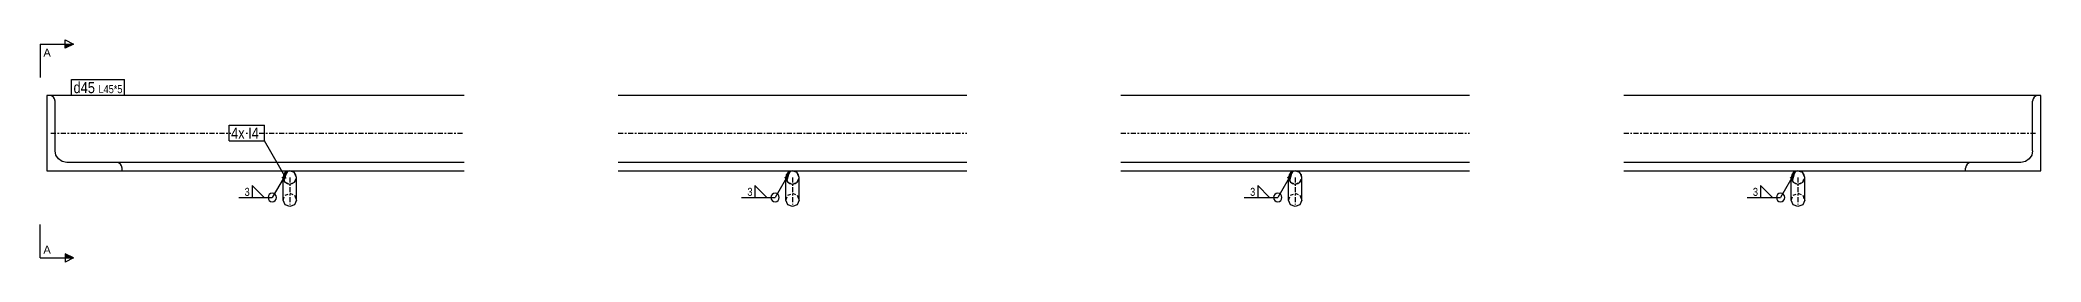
# Model space of a CAD drawing. Header units: millimetres. Extents: x 5 to 20058, y 2 to 407.
# Drawn here: x 5 to 1199, y 5 to 138 of the extents above; entities that cross this region are included whole.
import ezdxf

# ---------------------------------------------------------------- set-up
doc = ezdxf.new("R2010")
doc.units = ezdxf.units.MM
doc.linetypes.add('DXK_LINE_DOT2', pattern=[3.9198, 1.9599, -1.9599])
doc.linetypes.add('DXK_LINE_DOT3', pattern=[5.9187, 2.979, -0.9799, 0.9799, -0.9799])
doc.layers.add('STÅL', color=7, linetype='Continuous')
doc.layers.add('TEKST', color=7, linetype='Continuous')
doc.styles.add('Arial', font='ARIAL.TTF', dxfattribs={"height": 0.2})
doc.styles.add('Arial Narrow', font='ARIALN.TTF', dxfattribs={"height": 0.2})

msp = doc.modelspace()

# ---------------------------------------------------------------- hatches: boundary and pattern name
at = {"layer": 'TEKST', "linetype": 'Continuous'}
for color, points in [(30, [(19.8, 132.6), (19.8, 135.1), (24.8, 135.1)]), (3, [(148.8, 55.2), (152.4, 58.9), (151, 53.9)]), (3, [(448.8, 55.2), (452.4, 58.9), (451, 53.9)]), (3, [(748.8, 55.2), (752.4, 58.9), (751, 53.9)]), (3, [(1048.8, 55.2), (1052.4, 58.9), (1051, 53.9)]), (30, [(19.8, 7.3), (19.8, 9.8), (24.8, 7.3)])]:
    msp.add_hatch(color=color, dxfattribs=at).paths.add_polyline_path(points)

# ---------------------------------------------------------------- linework, layer by layer
at = {"layer": 'STÅL', "color": 2, "linetype": 'Continuous'}
for p, q in [((257.8, 104.4), (8.8, 104.4)), ((8.8, 104.4), (8.8, 59.4)), ((11.6, 104.2), (10.3, 104.4)), ((12.8, 103.4), (11.6, 104.2)), ((13.5, 102.3), (12.8, 103.4)), ((13.8, 100.9), (13.5, 102.3)), ((13.8, 71.4), (13.8, 100.9)), ((557.8, 104.4), (349.8, 104.4)), ((857.8, 104.4), (649.8, 104.4)), ((1198.8, 104.4), (949.8, 104.4)), ((1194.1, 102.3), (1193.8, 100.9)), ((1193.8, 71.4), (1193.8, 100.9)), ((1194.8, 103.4), (1194.1, 102.3)), ((1196, 104.2), (1194.8, 103.4)), ((1197.3, 104.4), (1196, 104.2)), ((1198.8, 59.4), (1198.8, 104.4)), ((14.3, 68.8), (13.8, 71.4)), ((15.9, 66.5), (14.3, 68.8)), ((18.1, 65), (15.9, 66.5)), ((20.8, 64.4), (18.1, 65)), ((257.8, 64.4), (20.8, 64.4)), ((51.6, 64.2), (50.3, 64.4)), ((52.8, 63.4), (51.6, 64.2)), ((53.5, 62.3), (52.8, 63.4)), ((53.8, 60.9), (53.5, 62.3)), ((53.8, 59.4), (53.8, 60.9)), ((557.8, 64.4), (349.8, 64.4)), ((857.8, 64.4), (649.8, 64.4)), ((1186.8, 64.4), (949.8, 64.4)), ((1154.1, 62.3), (1153.8, 60.9)), ((1153.8, 59.4), (1153.8, 60.9)), ((1154.8, 63.4), (1154.1, 62.3)), ((1156, 64.2), (1154.8, 63.4)), ((1157.3, 64.4), (1156, 64.2)), ((1189.5, 65), (1186.8, 64.4)), ((1191.7, 66.5), (1189.5, 65)), ((1193.3, 68.8), (1191.7, 66.5)), ((1193.8, 71.4), (1193.3, 68.8)), ((8.8, 59.4), (257.8, 59.4)), ((149.8, 41.9), (149.8, 55.4)), ((157.8, 41.9), (157.8, 55.4)), ((349.8, 59.4), (557.8, 59.4)), ((449.8, 41.9), (449.8, 55.4)), ((457.8, 41.9), (457.8, 55.4)), ((649.8, 59.4), (857.8, 59.4)), ((749.8, 41.9), (749.8, 55.4)), ((757.8, 41.9), (757.8, 55.4)), ((949.8, 59.4), (1198.8, 59.4)), ((1049.8, 41.9), (1049.8, 55.4)), ((1057.8, 41.9), (1057.8, 55.4)), ((151, 39.1), (149.8, 41.9)), ((153.8, 38), (151, 39.1)), ((156.6, 39.1), (153.8, 38)), ((157.8, 41.9), (156.6, 39.1)), ((451, 39.1), (449.8, 41.9)), ((453.8, 38), (451, 39.1)), ((456.6, 39.1), (453.8, 38)), ((457.8, 41.9), (456.6, 39.1)), ((751, 39.1), (749.8, 41.9)), ((753.8, 38), (751, 39.1)), ((756.6, 39.1), (753.8, 38)), ((757.8, 41.9), (756.6, 39.1)), ((1051, 39.1), (1049.8, 41.9)), ((1053.8, 38), (1051, 39.1)), ((1056.6, 39.1), (1053.8, 38)), ((1057.8, 41.9), (1056.6, 39.1))]:
    msp.add_line(p, q, dxfattribs=at)
at = {"layer": 'STÅL', "color": 7, "linetype": 'DXK_LINE_DOT3'}
for p, q in [((11.3, 81.9), (257.8, 81.9)), ((349.8, 81.9), (557.8, 81.9)), ((649.8, 81.9), (857.8, 81.9)), ((949.8, 81.9), (1196.3, 81.9)), ((153.8, 55.4), (153.8, 55.4)), ((153.8, 55.4), (153.8, 39.2)), ((453.8, 55.4), (453.8, 55.4)), ((453.8, 55.4), (453.8, 39.2)), ((753.8, 55.4), (753.8, 55.4)), ((753.8, 55.4), (753.8, 39.2)), ((1053.8, 55.4), (1053.8, 55.4)), ((1053.8, 55.4), (1053.8, 39.2))]:
    msp.add_line(p, q, dxfattribs=at)
at = {"layer": 'STÅL', "color": 7, "linetype": 'DXK_LINE_DOT2'}
for p, q in [((151, 58.3), (149.8, 55.4)), ((149.8, 55.4), (151, 52.6)), ((153.8, 59.4), (151, 58.3)), ((151, 52.6), (153.8, 51.4)), ((156.6, 58.3), (153.8, 59.4)), ((153.8, 51.4), (156.6, 52.6)), ((157.8, 55.4), (156.6, 58.3)), ((156.6, 52.6), (157.8, 55.4)), ((451, 58.3), (449.8, 55.4)), ((449.8, 55.4), (451, 52.6)), ((453.8, 59.4), (451, 58.3)), ((451, 52.6), (453.8, 51.4)), ((456.6, 58.3), (453.8, 59.4)), ((453.8, 51.4), (456.6, 52.6)), ((457.8, 55.4), (456.6, 58.3)), ((456.6, 52.6), (457.8, 55.4)), ((751, 58.3), (749.8, 55.4)), ((749.8, 55.4), (751, 52.6)), ((753.8, 59.4), (751, 58.3)), ((751, 52.6), (753.8, 51.4)), ((756.6, 58.3), (753.8, 59.4)), ((753.8, 51.4), (756.6, 52.6)), ((757.8, 55.4), (756.6, 58.3)), ((756.6, 52.6), (757.8, 55.4)), ((1051, 58.3), (1049.8, 55.4)), ((1049.8, 55.4), (1051, 52.6)), ((1053.8, 59.4), (1051, 58.3)), ((1051, 52.6), (1053.8, 51.4)), ((1056.6, 58.3), (1053.8, 59.4)), ((1053.8, 51.4), (1056.6, 52.6)), ((1057.8, 55.4), (1056.6, 58.3)), ((1056.6, 52.6), (1057.8, 55.4)), ((149.8, 41.9), (151, 44.7)), ((151, 44.7), (153.8, 45.9)), ((153.8, 45.9), (156.6, 44.7)), ((156.6, 44.7), (157.8, 41.9)), ((449.8, 41.9), (451, 44.7)), ((451, 44.7), (453.8, 45.9)), ((453.8, 45.9), (456.6, 44.7)), ((456.6, 44.7), (457.8, 41.9)), ((749.8, 41.9), (751, 44.7)), ((751, 44.7), (753.8, 45.9)), ((753.8, 45.9), (756.6, 44.7)), ((756.6, 44.7), (757.8, 41.9)), ((1049.8, 41.9), (1051, 44.7)), ((1051, 44.7), (1053.8, 45.9)), ((1053.8, 45.9), (1056.6, 44.7)), ((1056.6, 44.7), (1057.8, 41.9))]:
    msp.add_line(p, q, dxfattribs=at)
at = {"layer": 'STÅL', "color": 2, "linetype": 'Continuous'}
for centre, start, end in [((153.8, 55.4), 0, 180), ((153.8, 55.4), 180, 0), ((453.8, 55.4), 0, 180), ((453.8, 55.4), 180, 0), ((753.8, 55.4), 0, 180), ((753.8, 55.4), 180, 0), ((1053.8, 55.4), 0, 180), ((1053.8, 55.4), 180, 0)]:
    msp.add_arc(centre, 4, start, end, dxfattribs=at)
at = {"layer": 'TEKST', "color": 30, "linetype": 'Continuous'}
for p, q in [((19.8, 132.6), (19.8, 137.6)), ((19.8, 137.6), (24.8, 135.1)), ((24.8, 135.1), (19.8, 132.6)), ((24.8, 7.3), (19.8, 9.8)), ((19.8, 9.8), (19.8, 4.8)), ((24.8, 7.3), (19.8, 4.8))]:
    msp.add_line(p, q, dxfattribs=at)
at = {"layer": 'TEKST', "color": 3, "linetype": 'Continuous'}
for p, q in [((152.4, 58.9), (143.4, 43.4)), ((452.4, 58.9), (443.4, 43.4)), ((752.4, 58.9), (743.4, 43.4)), ((1052.4, 58.9), (1043.4, 43.4))]:
    msp.add_line(p, q, dxfattribs=at)
for centre, start, end in [((143.4, 43.4), 90, 270), ((143.4, 43.4), 270, 90), ((443.4, 43.4), 90, 270), ((443.4, 43.4), 270, 90), ((743.4, 43.4), 90, 270), ((743.4, 43.4), 270, 90), ((1043.4, 43.4), 90, 270), ((1043.4, 43.4), 270, 90)]:
    msp.add_arc(centre, 2.5, start, end, dxfattribs=at)

# ---------------------------------------------------------------- wipeouts: each hides what was drawn before it
at = {"color": 0, "linetype": 'Continuous'}
for points in [[(11.2, 127.6), (11.2, 132.6), (6.8, 132.6), (6.8, 127.6)], [(11.2, 9.8), (11.2, 14.8), (6.8, 14.8), (6.8, 9.8)]]:
    msp.add_wipeout(points, dxfattribs=at).dxf.layer = 'TEKST'
at = {"color": 0}
for points in [[(130.3, 44), (130.3, 49.8), (126.5, 49.8), (126.5, 44)], [(430.3, 44), (430.3, 49.8), (426.5, 49.8), (426.5, 44)], [(730.3, 44), (730.3, 49.8), (726.5, 49.8), (726.5, 44)], [(1030.3, 44), (1030.3, 49.8), (1026.5, 49.8), (1026.5, 44)]]:
    msp.add_wipeout(points, dxfattribs=at).dxf.layer = 'TEKST'

# ---------------------------------------------------------------- next in the draw order: linework, layer by layer
at = {"layer": 'TEKST', "color": 7, "linetype": 'Continuous'}
for p, q in [((4.8, 135.1), (4.8, 115.1)), ((4.8, 135.1), (24.8, 135.1)), ((4.8, 7.3), (4.8, 27.3)), ((4.8, 7.3), (24.8, 7.3))]:
    msp.add_line(p, q, dxfattribs=at)
at = {"layer": 'TEKST', "color": 3, "linetype": 'Continuous'}
for p, q in [((138.5, 43.4), (131.4, 50.5)), ((131.4, 50.5), (131.4, 43.4)), ((438.5, 43.4), (431.4, 50.5)), ((431.4, 50.5), (431.4, 43.4)), ((738.5, 43.4), (731.4, 50.5)), ((731.4, 50.5), (731.4, 43.4)), ((1038.5, 43.4), (1031.4, 50.5)), ((1031.4, 50.5), (1031.4, 43.4)), ((123.4, 43.4), (143.4, 43.4)), ((131.4, 43.4), (138.5, 43.4)), ((423.4, 43.4), (443.4, 43.4)), ((431.4, 43.4), (438.5, 43.4)), ((723.4, 43.4), (743.4, 43.4)), ((731.4, 43.4), (738.5, 43.4)), ((1023.4, 43.4), (1043.4, 43.4)), ((1031.4, 43.4), (1038.5, 43.4))]:
    msp.add_line(p, q, dxfattribs=at)

# ---------------------------------------------------------------- next in the draw order: texts
at = {"layer": 'TEKST', "color": 3, "linetype": 'Continuous', "style": 'Arial'}
for p in [(6.8, 127.6), (6.8, 9.8)]:
    msp.add_text('A', height=4.78, dxfattribs=at).set_placement(p)
at = {"layer": 'TEKST', "color": 3, "style": 'Arial Narrow'}
for p in [(126.9, 44.4), (426.9, 44.4), (726.9, 44.4), (1026.9, 44.4)]:
    msp.add_text('3', height=4.77, dxfattribs=at).set_placement(p)

# ---------------------------------------------------------------- next in the draw order: wipeouts: each hides what was drawn before it
at = {"color": 0}
for points in [[(37.6, 105.8), (37.6, 112.8), (24.8, 112.8), (24.8, 105.8)], [(126.9, 78.5), (126.9, 85.5), (118.8, 85.5), (118.8, 78.5)]]:
    msp.add_wipeout(points, dxfattribs=at).dxf.layer = 'TEKST'

# ---------------------------------------------------------------- next in the draw order: wipeouts: each hides what was drawn before it
for points in [[(37.6, 105.8), (37.6, 112.8), (24.8, 112.8), (24.8, 105.8)], [(126.9, 78.5), (126.9, 85.5), (118.8, 85.5), (118.8, 78.5)]]:
    msp.add_wipeout(points, dxfattribs=at).dxf.layer = 'TEKST'

# ---------------------------------------------------------------- next in the draw order: linework, layer by layer
at = {"layer": 'TEKST', "color": 7, "linetype": 'Continuous'}
for p, q in [((23.6, 104.6), (23.6, 114)), ((117.6, 77.3), (117.6, 86.7))]:
    msp.add_line(p, q, dxfattribs=at)

# ---------------------------------------------------------------- next in the draw order: wipeouts: each hides what was drawn before it
at = {"color": 0}
for points in [[(54, 105.8), (54, 110.8), (39.7, 110.8), (39.7, 105.8)], [(135.4, 78.5), (135.4, 85.5), (129, 85.5), (129, 78.5)]]:
    msp.add_wipeout(points, dxfattribs=at).dxf.layer = 'TEKST'

# ---------------------------------------------------------------- next in the draw order: wipeouts: each hides what was drawn before it
for points in [[(54, 105.8), (54, 110.8), (39.7, 110.8), (39.7, 105.8)], [(135.4, 78.5), (135.4, 85.5), (129, 85.5), (129, 78.5)]]:
    msp.add_wipeout(points, dxfattribs=at).dxf.layer = 'TEKST'

# ---------------------------------------------------------------- next in the draw order: linework, layer by layer
at = {"layer": 'TEKST', "color": 7, "linetype": 'Continuous'}
for p, q in [((23.6, 114), (55.2, 114)), ((55.2, 104.6), (55.2, 114)), ((23.6, 104.6), (55.2, 104.6)), ((117.6, 86.7), (138.7, 86.7)), ((138.7, 77.3), (138.7, 86.7)), ((117.6, 77.3), (138.7, 77.3)), ((151.7, 54.8), (138.7, 77.3))]:
    msp.add_line(p, q, dxfattribs=at)

# ---------------------------------------------------------------- next in the draw order: texts
at = {"layer": 'TEKST', "color": 3, "style": 'Arial Narrow'}
for s, height, p in [('d45', 6.68, (24.8, 105.8)), ('L45*5', 4.77, (39.7, 105.8)), ('4x', 6.68, (118.8, 78.5)), ('I4', 6.68, (129, 78.5))]:
    msp.add_text(s, height=height, dxfattribs=at).set_placement(p)

doc.saveas('drawing.dxf')
